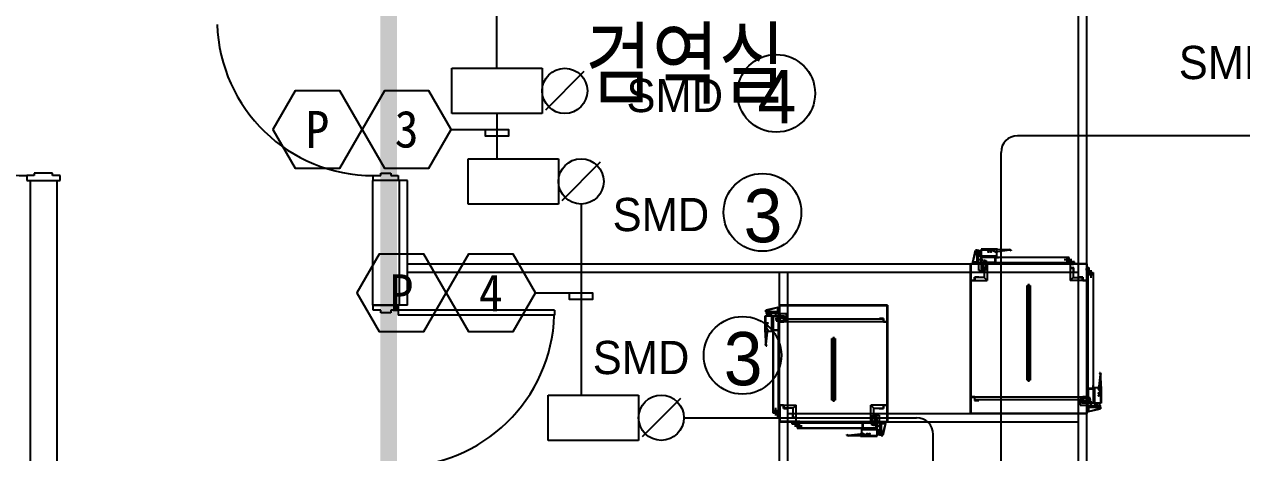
# Model space of a CAD drawing. Header units: millimetres. Extents: x 118559 to 211622, y 1329 to 63037.
# Drawn here: x 140435 to 147761, y 41058 to 43634 of the extents above; entities that cross this region are included whole.
import ezdxf
from ezdxf.enums import TextEntityAlignment as Align

# ---------------------------------------------------------------- set-up
doc = ezdxf.new("R2010")
doc.units = ezdxf.units.MM
doc.header["$LTSCALE"] = 120
doc.linetypes.add('HIDDENX2', pattern=[0.75, 0.5, -0.25])
for name, color, linetype in [('1구역', 41, 'Continuous'), ('ARCH', 9, 'Continuous'), ('DAMPER', 2, 'Continuous'), ('fire', 2, 'Continuous'), ('fire-l', 4, 'Continuous'), ('smd-f', 2, 'Continuous')]:
    doc.layers.add(name, color=color, linetype=linetype)
doc.styles.add('GHD', font='')
doc.styles.add('ghs', font='')
doc.styles.add('TT', font='')
doc.styles.add('돋움', font='')
doc.styles.get('GHD').set_extended_font_data('Dotum')
doc.styles.get('ghs').set_extended_font_data('Dotum')
doc.styles.get('TT').set_extended_font_data('Dotum')
doc.styles.get('돋움').set_extended_font_data('DotumChe')

# ---------------------------------------------------------------- blocks, each defined once
blk = doc.blocks.new('e-22-1')
at = {"layer": 'DAMPER'}
blk.add_line((-5, 1), (-1, 1), dxfattribs=at)
at = {"layer": 'fire'}
for p, q in [((-5, -1), (-5, 1)), ((-1, 1), (-1, -1)), ((0.85, 0.85), (-0.85, -0.85)), ((-1, -1), (-5, -1))]:
    blk.add_line(p, q, dxfattribs=at)
blk.add_circle((0, 0), 1, dxfattribs=at)

msp = doc.modelspace()

# ---------------------------------------------------------------- linework, layer by layer
at = {"layer": '1구역', "color": 2, "linetype": 'HIDDENX2', "ltscale": 7, "const_width": 100, "elevation": 0}
msp.add_lwpolyline([(142627.6, 44357), (142627.6, 35920.8), (153905.1, 35920.8), (153905.1, 44357)], close=True, dxfattribs=at)
at = {"layer": 'ARCH', "color": 9}
for p, q in [((146780.1, 37944.2, 0), (146780.1, 44244.2, 0)), ((146830.1, 37994.2, 0), (146830.1, 44194.2, 0)), ((140495.1, 42724.2, 0), (140450.1, 42724.2, 0)), ((140450.1, 42724.2, 0), (140450.1, 42694.2, 0)), ((140605.1, 42739.2, 0), (140495.1, 42739.2, 0)), ((140495.1, 42739.2, 0), (140495.1, 42724.2, 0)), ((140605.1, 42724.2, 0), (140605.1, 42739.2, 0)), ((140650.1, 42724.2, 0), (140605.1, 42724.2, 0)), ((140650.1, 42694.2, 0), (140650.1, 42724.2, 0)), ((142535.1, 42694.2, 0), (142535.1, 42724.2, 0)), ((142535.1, 42724.2, 0), (142580.1, 42724.2, 0)), ((142535.1, 42694.2, 0), (142535.1, 42724.2, 0)), ((142535.1, 42724.2, 0), (142580.1, 42724.2, 0)), ((142580.1, 42724.2, 0), (142580.1, 42739.2, 0)), ((142580.1, 42739.2, 0), (142640.1, 42739.2, 0)), ((142580.1, 42724.2, 0), (142580.1, 42739.2, 0)), ((142580.1, 42739.2, 0), (142640.1, 42739.2, 0)), ((142640.1, 42739.2, 0), (142640.1, 42724.2, 0)), ((142640.1, 42739.2, 0), (142640.1, 42724.2, 0)), ((142640.1, 42724.2, 0), (142685.1, 42724.2, 0)), ((142640.1, 42724.2, 0), (142685.1, 42724.2, 0)), ((142685.1, 42724.2, 0), (142685.1, 42694.2, 0)), ((142685.1, 42724.2, 0), (142685.1, 42694.2, 0)), ((140450.1, 42694.2, 0), (140650.1, 42694.2, 0)), ((140470.1, 42694.2, 0), (140470.1, 31264.2, 0)), ((140630.1, 42694.2, 0), (140630.1, 31294.2, 0)), ((142530.1, 42694.2, 0), (142530.1, 41944.2, 0)), ((142690.1, 42694.2, 0), (142530.1, 42694.2, 0)), ((142685.1, 42694.2, 0), (142535.1, 42694.2, 0)), ((142685.1, 42694.2, 0), (142535.1, 42694.2, 0)), ((142690.1, 42694.2, 0), (142690.1, 41944.2, 0)), ((142740.1, 42694.2, 0), (142690.1, 42694.2, 0)), ((142740.1, 41944.2, 0), (142740.1, 42694.2, 0)), ((142740.1, 41944.2, 0), (142740.1, 42694.2, 0)), ((146143.1, 42204.2, 0), (146159.1, 42276.2, 0)), ((146169.1, 42276.2, 0), (146159.1, 42276.2, 0)), ((146169.1, 42204.2, 0), (146169.1, 42276.2, 0)), ((146169.1, 42275.2, 0), (146177.1, 42275.2, 0)), ((146171.1, 42275.2, 0), (146171.1, 42260.2, 0)), ((146177.1, 42275.2, 0), (146184.9, 42271.3, 0)), ((146292.1, 42280.9, 0), (146193.1, 42280.9, 0)), ((146287.1, 42280.9, 0), (146193.1, 42280.9, 0)), ((146193.1, 42280.9, 0), (146193.1, 42232.9, 0)), ((146193.1, 42275.6, 0), (146198.1, 42277.9, 0)), ((146198.1, 42277.9, 0), (146255.1, 42277.9, 0)), ((146255.1, 42277.9, 0), (146287.1, 42260.9, 0)), ((146287.1, 42232.9, 0), (146287.1, 42280.9, 0)), ((146292.1, 42280.9, 0), (146364.1, 42278.9, 0)), ((146364.1, 42274.9, 0), (146292.1, 42265.9, 0)), ((146374.1, 42273.9, 0), (146364.1, 42278.9, 0)), ((146374.1, 42270.9, 0), (146364.1, 42274.9, 0)), ((146374.1, 42273.9, 0), (146374.1, 42270.9, 0)), ((146143.1, 42204.2, 0), (146159.1, 42259.2, 0)), ((146178.1, 42204.2, 0), (146143.1, 42204.2, 0)), ((146143.1, 42204.2, 0), (146143.1, 42194.2, 0)), ((146148.1, 42204.2, 0), (146174.1, 42204.2, 0)), ((146148.1, 42204.2, 0), (146174.1, 42204.2, 0)), ((146183.1, 42204.2, 0), (146148.1, 42204.2, 0)), ((146148.1, 42204.2, 0), (146148.1, 42194.2, 0)), ((146169.1, 42259.2, 0), (146159.1, 42259.2, 0)), ((146169.1, 42204.2, 0), (146169.1, 42259.2, 0)), ((146169.1, 42258.2, 0), (146177.1, 42258.2, 0)), ((146169.1, 42243.2, 0), (146177.1, 42243.2, 0)), ((146171.1, 42258.2, 0), (146171.1, 42243.2, 0)), ((146174.1, 42260.2, 0), (146182.1, 42260.2, 0)), ((146174.4, 42219.2, 0), (146204.5, 42219.2, 0)), ((146175.1, 42260.2, 0), (146175.1, 42204.2, 0)), ((146175.1, 42243.2, 0), (146175.1, 42204.2, 0)), ((146177.1, 42260.2, 0), (146184.9, 42264.1, 0)), ((146177.1, 42258.2, 0), (146184.9, 42254.3, 0)), ((146177.1, 42256.9, 0), (146193.1, 42256.9, 0)), ((146177.1, 42243.2, 0), (146184.9, 42247.1, 0)), ((146178.1, 42194.2, 0), (146178.1, 42204.2, 0)), ((146183.1, 42194.2, 0), (146183.1, 42204.2, 0)), ((146190.1, 42238.9, 0), (146193.1, 42238.9, 0)), ((146193.1, 42241.9, 0), (146287.1, 42241.9, 0)), ((146193.1, 42232.9, 0), (146713.1, 42232.9, 0)), ((146193.1, 42200.9, 0), (146193.1, 42232.9, 0)), ((146193.1, 42232.9, 0), (146287.1, 42232.9, 0)), ((146193.1, 42200.9, 0), (146193.1, 42163.9, 0)), ((146208.1, 42200.9, 0), (146193.1, 42200.9, 0)), ((146711.9, 42231.7, 0), (146194.3, 42231.7, 0)), ((146194.3, 42231.7, 0), (146194.3, 42202.1, 0)), ((146194.3, 42202.1, 0), (146711.9, 42202.1, 0)), ((146195.1, 42208.1, 0), (146195.1, 42196.2, 0)), ((146206.9, 42214.6, 0), (146214.9, 42214.6, 0)), ((146206.9, 42214.6, 0), (146206.9, 42200.9, 0)), ((146208.1, 42213.4, 0), (146208.1, 42200.9, 0)), ((146214.9, 42213.4, 0), (146208.1, 42213.4, 0)), ((146208.1, 42212.2, 0), (146208.1, 42213.4, 0)), ((146208.1, 42213.4, 0), (146224.3, 42213.4, 0)), ((146223.1, 42212.2, 0), (146208.1, 42212.2, 0)), ((146208.1, 42163.9, 0), (146208.1, 42200.9, 0)), ((146214.9, 42214.6, 0), (146214.9, 42213.4, 0)), ((146223.1, 42200.9, 0), (146223.1, 42212.2, 0)), ((146280.1, 42200.9, 0), (146223.1, 42200.9, 0)), ((146224.3, 42213.4, 0), (146224.3, 42202.1, 0)), ((146224.3, 42202.1, 0), (146278.9, 42202.1, 0)), ((146278.9, 42202.1, 0), (146278.9, 42231.7, 0)), ((146278.9, 42231.7, 0), (146298.9, 42231.7, 0)), ((146298.9, 42230.5, 0), (146280.1, 42230.5, 0)), ((146280.1, 42230.5, 0), (146280.1, 42200.9, 0)), ((146292.1, 42265.9, 0), (146287.1, 42260.9, 0)), ((146298.9, 42231.7, 0), (146298.9, 42230.5, 0)), ((146693.1, 42219.2, 0), (146739.5, 42219.2, 0)), ((146711.3, 42219.2, 0), (146718, 42219.2, 0)), ((146711.9, 42202.1, 0), (146711.9, 42231.7, 0)), ((146713.1, 42232.9, 0), (146713.1, 42200.9, 0)), ((146724.1, 42232.2, 0), (146713.1, 42232.2, 0)), ((146713.1, 42232.2, 0), (146713.1, 42206.2, 0)), ((146724.1, 42232.2, 0), (146713.1, 42232.2, 0)), ((146713.1, 42232.2, 0), (146713.1, 42206.2, 0)), ((146713.1, 42206.2, 0), (146724.1, 42206.2, 0)), ((146714.1, 42194.2, 0), (146714.1, 42206.2, 0)), ((146723.1, 42194.2, 0), (146723.1, 42206.2, 0)), ((146729.5, 42204.2, 0), (146723.1, 42204.2, 0)), ((146724.1, 42206.2, 0), (146724.1, 42232.2, 0)), ((146755.6, 42205.2, 0), (146730.1, 42205.2, 0)), ((146730.1, 42205.2, 0), (146730.1, 42194.2, 0)), ((146743.1, 42210.1, 0), (146743.1, 42185.4, 0)), ((146755.6, 42194.2, 0), (146755.6, 42205.2, 0)), ((146755.6, 42194.2, 0), (146755.6, 42205.2, 0)), ((142740.1, 42194.2, 0), (146780.1, 42194.2, 0)), ((142740.1, 42144.2, 0), (146780.1, 42144.2, 0)), ((144980.1, 35944.2, 0), (144980.1, 42144.2, 0)), ((145030.1, 35944.2, 0), (145030.1, 42144.2, 0)), ((146130.1, 42194.2, 0), (146830.1, 42194.2, 0)), ((146130.1, 41393, 0), (146130.1, 42194.2, 0)), ((146130.1, 42194.2, 0), (146230.1, 42194.2, 0)), ((146828.9, 42193, 0), (146131.3, 42193, 0)), ((146131.3, 42193, 0), (146131.3, 41393, 0)), ((146228.9, 42193, 0), (146131.3, 42193, 0)), ((146180.6, 42193, 0), (146220.6, 42193, 0)), ((146180.6, 42193, 0), (146220.6, 42193, 0)), ((146180.6, 42153, 0), (146180.6, 42193, 0)), ((146220.6, 42153, 0), (146180.6, 42153, 0)), ((146193.1, 42163.9, 0), (146208.1, 42163.9, 0)), ((146196.1, 42171.5, 0), (146196.1, 42177.5, 0)), ((146205.1, 42177.5, 0), (146205.1, 42171.5, 0)), ((146208.9, 42145.4, 0), (146208.9, 42170.4, 0)), ((146208.9, 42170.4, 0), (146228.9, 42170.4, 0)), ((146210.1, 42145.4, 0), (146208.9, 42145.4, 0)), ((146230.1, 42169.2, 0), (146210.1, 42169.2, 0)), ((146210.1, 42169.2, 0), (146210.1, 42145.4, 0)), ((146212.1, 42168.2, 0), (146212.1, 42111, 0)), ((146230.1, 42168.2, 0), (146212.1, 42168.2, 0)), ((146220.6, 42193, 0), (146220.6, 42153, 0)), ((146228.9, 42170.4, 0), (146228.9, 42193, 0)), ((146230.1, 42194.2, 0), (146230.1, 42169.2, 0)), ((146230.1, 42168.2, 0), (146230.1, 42093, 0)), ((146230.1, 42168.2, 0), (146230.1, 42093, 0)), ((146706.1, 42193, 0), (146685.6, 42193, 0)), ((146830.1, 42194.2, 0), (146706.1, 42194.2, 0)), ((146707.3, 42193, 0), (146828.9, 42193, 0)), ((146714.1, 42194.2, 0), (146723.1, 42194.2, 0)), ((146730.1, 42195.2, 0), (146723.1, 42195.2, 0)), ((146758.1, 42194.2, 0), (146723.1, 42194.2, 0)), ((146758.1, 42194.2, 0), (146723.1, 42194.2, 0)), ((146758.1, 42194.2, 0), (146723.1, 42194.2, 0)), ((146817.1, 42194.2, 0), (146728.1, 42194.2, 0)), ((146817.1, 42194.2, 0), (146728.1, 42194.2, 0)), ((146817.1, 42194.2, 0), (146728.1, 42194.2, 0)), ((146730.1, 42194.2, 0), (146730.1, 42169.2, 0)), ((146730.1, 42194.2, 0), (146755.6, 42194.2, 0)), ((146730.1, 42194.2, 0), (146755.6, 42194.2, 0)), ((146730.1, 42169.2, 0), (146750.1, 42169.2, 0)), ((146730.1, 42168.2, 0), (146730.1, 42093, 0)), ((146730.1, 42168.2, 0), (146748.1, 42168.2, 0)), ((146731.3, 42170.4, 0), (146731.3, 42193, 0)), ((146751.3, 42170.4, 0), (146731.3, 42170.4, 0)), ((146748.1, 42168.2, 0), (146748.1, 42111, 0)), ((146750.1, 42169.2, 0), (146750.1, 42145.4, 0)), ((146750.1, 42145.4, 0), (146751.3, 42145.4, 0)), ((146751.3, 42145.4, 0), (146751.3, 42170.4, 0)), ((146845.9, 42160, 0), (146821.2, 42160, 0)), ((146828.9, 42094.2, 0), (146828.9, 42193, 0)), ((146830.1, 42194.2, 0), (146830.1, 42093, 0)), ((146830.1, 42172.5, 0), (146841.1, 42172.5, 0)), ((146830.1, 42147, 0), (146830.1, 42172.5, 0)), ((146830.1, 42172.5, 0), (146841.1, 42172.5, 0)), ((146830.1, 42147, 0), (146830.1, 42172.5, 0)), ((146841.1, 42147, 0), (146830.1, 42147, 0)), ((146830.1, 42131, 0), (146830.1, 42140, 0)), ((146830.1, 42140, 0), (146842.1, 42140, 0)), ((146830.1, 42131, 0), (146842.1, 42131, 0)), ((146831.1, 42147, 0), (146831.1, 42140, 0)), ((146868.8, 42130, 0), (146836.8, 42130, 0)), ((146838, 42128.8, 0), (146867.6, 42128.8, 0)), ((146838, 41357.2, 0), (146838, 42128.8, 0)), ((146840.1, 42146.4, 0), (146840.1, 42140, 0)), ((146841.1, 42172.5, 0), (146841.1, 42147, 0)), ((146842.1, 42141, 0), (146868.1, 42141, 0)), ((146842.1, 42130, 0), (146842.1, 42141, 0)), ((146868.1, 42130, 0), (146842.1, 42130, 0)), ((146868.1, 42130, 0), (146842.1, 42130, 0)), ((146855.1, 42110, 0), (146855.1, 42156.4, 0)), ((146855.1, 42128.2, 0), (146855.1, 42134.9, 0)), ((146867.6, 42128.8, 0), (146867.6, 41357.2, 0)), ((146868.1, 42141, 0), (146868.1, 42130, 0)), ((146868.1, 42141, 0), (146868.1, 42130, 0)), ((146868.8, 41356, 0), (146868.8, 42130, 0)), ((146131.3, 42094.2, 0), (146153.9, 42094.2, 0)), ((146155.1, 42093, 0), (146131.3, 42093, 0)), ((146153.9, 42114.2, 0), (146180.1, 42114.2, 0)), ((146153.9, 42094.2, 0), (146153.9, 42114.2, 0)), ((146155.1, 42113, 0), (146155.1, 42093, 0)), ((146180.1, 42113, 0), (146155.1, 42113, 0)), ((146155.1, 42111, 0), (146155.1, 42093, 0)), ((146212.1, 42111, 0), (146156.1, 42111, 0)), ((146156.1, 42093, 0), (146156.1, 42111, 0)), ((146156.1, 42093, 0), (146230.1, 42093, 0)), ((146156.1, 42093, 0), (146230.1, 42093, 0)), ((146180.1, 42114.2, 0), (146180.1, 42113, 0)), ((146230.1, 42093, 0), (146212.1, 42111, 0)), ((146230.1, 42093, 0), (146212.1, 42111, 0)), ((146470.8, 42063.2, 0), (146489.3, 42063.2, 0)), ((146470.8, 41493.5, 0), (146470.8, 42063.2, 0)), ((146480.1, 41482.9, 0), (146480.1, 42073.8, 0)), ((146489.3, 42063.2, 0), (146489.3, 41493.5, 0)), ((146730.1, 42093, 0), (146748.1, 42111, 0)), ((146804.1, 42093, 0), (146730.1, 42093, 0)), ((146748.1, 42111, 0), (146804.1, 42111, 0)), ((146780.1, 42114.2, 0), (146806.3, 42114.2, 0)), ((146780.1, 42113, 0), (146780.1, 42114.2, 0)), ((146805.1, 42113, 0), (146780.1, 42113, 0)), ((146804.1, 42093, 0), (146804.1, 42111, 0)), ((146805.1, 42093, 0), (146805.1, 42113, 0)), ((146805.1, 42093, 0), (146805.1, 42111, 0)), ((146830.1, 42093, 0), (146805.1, 42093, 0)), ((146806.3, 42114.2, 0), (146806.3, 42094.2, 0)), ((146806.3, 42094.2, 0), (146828.9, 42094.2, 0)), ((146470.8, 42050.3, 0), (146489.3, 42050.3, 0)), ((146474, 42047.1, 0), (146486.1, 42047.1, 0)), ((146474, 41509.6, 0), (146474, 42047.1, 0)), ((146486.1, 42047.1, 0), (146486.1, 41509.6, 0)), ((142690.1, 41944.2, 0), (142530.1, 41944.2, 0)), ((142535.1, 41944.2, 0), (142685.1, 41944.2, 0)), ((142535.1, 41914.2, 0), (142535.1, 41944.2, 0)), ((142535.1, 41944.2, 0), (142685.1, 41944.2, 0)), ((142535.1, 41914.2, 0), (142535.1, 41944.2, 0)), ((142580.1, 41914.2, 0), (142535.1, 41914.2, 0)), ((142580.1, 41914.2, 0), (142535.1, 41914.2, 0)), ((142580.1, 41899.2, 0), (142580.1, 41914.2, 0)), ((142580.1, 41899.2, 0), (142580.1, 41914.2, 0)), ((142685.1, 41914.2, 0), (142640.1, 41914.2, 0)), ((142640.1, 41914.2, 0), (142640.1, 41899.2, 0)), ((142685.1, 41914.2, 0), (142640.1, 41914.2, 0)), ((142640.1, 41914.2, 0), (142640.1, 41899.2, 0)), ((142685.1, 41944.2, 0), (142685.1, 41914.2, 0)), ((142685.1, 41944.2, 0), (142685.1, 41914.2, 0)), ((143625.1, 41914.2, 0), (142685.1, 41914.2, 0)), ((142685.1, 41914.2, 0), (142685.1, 41884.2, 0)), ((143625.1, 41914.2, 0), (142685.1, 41914.2, 0)), ((142685.1, 41914.2, 0), (142685.1, 41884.2, 0)), ((142740.1, 41944.2, 0), (142690.1, 41944.2, 0)), ((143625.1, 41914.2, 0), (143625.1, 41884.2, 0)), ((143625.1, 41914.2, 0), (143625.1, 41884.2, 0)), ((144970.1, 41931.2, 0), (144898.1, 41915.2, 0)), ((144898.1, 41905.2, 0), (144898.1, 41915.2, 0)), ((144970.1, 41931.2, 0), (144915.1, 41915.2, 0)), ((144915.1, 41905.2, 0), (144915.1, 41915.2, 0)), ((144970.1, 41931.2, 0), (144980.1, 41931.2, 0)), ((144970.1, 41896.2, 0), (144970.1, 41931.2, 0)), ((144970.1, 41926.2, 0), (144980.1, 41926.2, 0)), ((144970.1, 41891.2, 0), (144970.1, 41926.2, 0)), ((144970.1, 41926.2, 0), (144970.1, 41900.2, 0)), ((144970.1, 41926.2, 0), (144970.1, 41900.2, 0)), ((145630.1, 41944.2, 0), (144980.1, 41944.2, 0)), ((144980.1, 41944.2, 0), (144980.1, 41844.2, 0)), ((144980.1, 41931.2, 0), (144980.1, 41896.2, 0)), ((144980.1, 41926.2, 0), (144980.1, 41891.2, 0)), ((144981.3, 41845.4, 0), (144981.3, 41943, 0)), ((144981.3, 41943, 0), (145628.9, 41943, 0)), ((145628.9, 41845.4, 0), (145628.9, 41943, 0)), ((145628.9, 41943, 0), (145628.9, 41845.4, 0)), ((145630.1, 41944.2, 0), (145630.1, 41844.2, 0)), ((145630.1, 41844.2, 0), (145630.1, 41944.2, 0)), ((145630.1, 41931.2, 0), (145630.1, 41896.2, 0)), ((145630.1, 41926.2, 0), (145630.1, 41891.2, 0)), ((142640.1, 41899.2, 0), (142580.1, 41899.2, 0)), ((142640.1, 41899.2, 0), (142580.1, 41899.2, 0)), ((143625.1, 41884.2, 0), (142685.1, 41884.2, 0)), ((143625.1, 41884.2, 0), (142685.1, 41884.2, 0)), ((144893.4, 41881.2, 0), (144941.4, 41881.2, 0)), ((144893.4, 41787.2, 0), (144893.4, 41881.2, 0)), ((144893.4, 41782.2, 0), (144893.4, 41881.2, 0)), ((144898.7, 41881.2, 0), (144896.4, 41876.2, 0)), ((144896.4, 41876.2, 0), (144896.4, 41819.2, 0)), ((144970.1, 41905.2, 0), (144898.1, 41905.2, 0)), ((144899.1, 41905.2, 0), (144899.1, 41897.2, 0)), ((144899.1, 41903.2, 0), (144914.1, 41903.2, 0)), ((144899.1, 41897.2, 0), (144903, 41889.4, 0)), ((144914.1, 41897.2, 0), (144910.1, 41889.4, 0)), ((144914.1, 41900.2, 0), (144914.1, 41892.2, 0)), ((144914.1, 41899.2, 0), (144970.1, 41899.2, 0)), ((144970.1, 41905.2, 0), (144915.1, 41905.2, 0)), ((144916.1, 41905.2, 0), (144916.1, 41897.2, 0)), ((144916.1, 41903.2, 0), (144931.1, 41903.2, 0)), ((144916.1, 41897.2, 0), (144920, 41889.4, 0)), ((144917.4, 41897.2, 0), (144917.4, 41881.2, 0)), ((144931.1, 41897.2, 0), (144927.1, 41889.4, 0)), ((144931.1, 41905.2, 0), (144931.1, 41897.2, 0)), ((144931.1, 41899.2, 0), (144970.1, 41899.2, 0)), ((144932.4, 41881.2, 0), (144932.4, 41787.2, 0)), ((144935.4, 41884.2, 0), (144935.4, 41881.2, 0)), ((144941.4, 41881.2, 0), (144941.4, 41787.2, 0)), ((144973.4, 41881.2, 0), (144941.4, 41881.2, 0)), ((144941.4, 41881.2, 0), (144941.4, 41307.2, 0)), ((144942.6, 41880, 0), (144972.2, 41880, 0)), ((144942.6, 41308.4, 0), (144942.6, 41880, 0)), ((144955.1, 41899.9, 0), (144955.1, 41869.8, 0)), ((144959.7, 41867.4, 0), (144973.4, 41867.4, 0)), ((144959.7, 41867.4, 0), (144959.7, 41859.4, 0)), ((144959.7, 41859.4, 0), (144960.9, 41859.4, 0)), ((144960.9, 41866.2, 0), (144960.9, 41850, 0)), ((144962.1, 41866.2, 0), (144960.9, 41866.2, 0)), ((144960.9, 41859.4, 0), (144960.9, 41866.2, 0)), ((144960.9, 41866.2, 0), (144973.4, 41866.2, 0)), ((144960.9, 41850, 0), (144972.2, 41850, 0)), ((144962.1, 41851.2, 0), (144962.1, 41866.2, 0)), ((144973.4, 41851.2, 0), (144962.1, 41851.2, 0)), ((144966.2, 41879.2, 0), (144978, 41879.2, 0)), ((144980.1, 41896.2, 0), (144970.1, 41896.2, 0)), ((144980.1, 41891.2, 0), (144970.1, 41891.2, 0)), ((144972.2, 41880, 0), (144972.2, 41308.4, 0)), ((144972.2, 41850, 0), (144972.2, 41795.4, 0)), ((144973.4, 41866.2, 0), (144973.4, 41881.2, 0)), ((144973.4, 41881.2, 0), (145010.4, 41881.2, 0)), ((145010.4, 41866.2, 0), (144973.4, 41866.2, 0)), ((144973.4, 41794.2, 0), (144973.4, 41851.2, 0)), ((144980.1, 41844.2, 0), (145005.1, 41844.2, 0)), ((145021.3, 41893.7, 0), (144981.3, 41893.7, 0)), ((144981.3, 41893.7, 0), (144981.3, 41853.7, 0)), ((144981.3, 41853.7, 0), (145021.3, 41853.7, 0)), ((145003.9, 41845.4, 0), (144981.3, 41845.4, 0)), ((145002.8, 41878.2, 0), (144996.8, 41878.2, 0)), ((144996.8, 41869.2, 0), (145002.8, 41869.2, 0)), ((145028.9, 41865.4, 0), (145003.9, 41865.4, 0)), ((145003.9, 41865.4, 0), (145003.9, 41845.4, 0)), ((145005.1, 41844.2, 0), (145005.1, 41864.2, 0)), ((145005.1, 41864.2, 0), (145028.9, 41864.2, 0)), ((145005.1, 41862.2, 0), (145605.1, 41862.2, 0)), ((145005.1, 41844.2, 0), (145005.1, 41862.2, 0)), ((145605.1, 41844.2, 0), (145005.1, 41844.2, 0)), ((145010.4, 41881.2, 0), (145010.4, 41866.2, 0)), ((145021.3, 41853.7, 0), (145021.3, 41893.7, 0)), ((145023.9, 41870.4, 0), (145023.9, 41855, 0)), ((145028.9, 41864.2, 0), (145028.9, 41865.4, 0)), ((145606.3, 41865.4, 0), (145581.3, 41865.4, 0)), ((145581.3, 41864.2, 0), (145581.3, 41865.4, 0)), ((145581.3, 41864.2, 0), (145605.1, 41864.2, 0)), ((145586.3, 41868.6, 0), (145586.3, 41858, 0)), ((145605.1, 41864.2, 0), (145605.1, 41844.2, 0)), ((145605.1, 41862.2, 0), (145605.1, 41844.2, 0)), ((145630, 41844.2, 0), (145605.1, 41844.2, 0)), ((145605.1, 41844.2, 0), (145630.1, 41844.2, 0)), ((145606.3, 41845.4, 0), (145606.3, 41865.4, 0)), ((145628.9, 41845.4, 0), (145606.3, 41845.4, 0)), ((145628.9, 41244.2, 0), (145628.9, 41844.2, 0)), ((145630.1, 41844.2, 0), (145630.1, 41243, 0)), ((144941.4, 41787.2, 0), (144893.4, 41787.2, 0)), ((144893.4, 41782.2, 0), (144895.4, 41710.2, 0)), ((144896.4, 41819.2, 0), (144913.4, 41787.2, 0)), ((144899.4, 41710.2, 0), (144908.4, 41782.2, 0)), ((144908.4, 41782.2, 0), (144913.4, 41787.2, 0)), ((144942.6, 41795.4, 0), (144942.6, 41775.4, 0)), ((144972.2, 41795.4, 0), (144942.6, 41795.4, 0)), ((144942.6, 41775.4, 0), (144943.8, 41775.4, 0)), ((144943.8, 41794.2, 0), (144973.4, 41794.2, 0)), ((144943.8, 41775.4, 0), (144943.8, 41794.2, 0)), ((144900.4, 41700.2, 0), (144895.4, 41710.2, 0)), ((144903.4, 41700.2, 0), (144899.4, 41710.2, 0)), ((144900.4, 41700.2, 0), (144903.4, 41700.2, 0)), ((145295.8, 41743.7, 0), (145314.3, 41743.7, 0)), ((145295.8, 41374, 0), (145295.8, 41743.7, 0)), ((145295.8, 41730.8, 0), (145314.3, 41730.8, 0)), ((145299, 41727.6, 0), (145311.1, 41727.6, 0)), ((145299, 41390.2, 0), (145299, 41727.6, 0)), ((145305.1, 41754.3, 0), (145305.1, 41363.5, 0)), ((145311.1, 41727.6, 0), (145311.1, 41390.2, 0)), ((145314.3, 41743.7, 0), (145314.3, 41374, 0)), ((146489.3, 41506.4, 0), (146470.8, 41506.4, 0)), ((146489.3, 41493.5, 0), (146470.8, 41493.5, 0)), ((146486.1, 41509.6, 0), (146474, 41509.6, 0)), ((146910.8, 41527, 0), (146901.8, 41455, 0)), ((146909.8, 41537, 0), (146906.8, 41537, 0)), ((146906.8, 41537, 0), (146910.8, 41527, 0)), ((146909.8, 41537, 0), (146914.8, 41527, 0)), ((146916.8, 41455, 0), (146914.8, 41527, 0)), ((146836.8, 41443, 0), (146836.8, 41386, 0)), ((146866.4, 41443, 0), (146836.8, 41443, 0)), ((146838, 41441.8, 0), (146867.6, 41441.8, 0)), ((146838, 41387.2, 0), (146838, 41441.8, 0)), ((146866.4, 41461.8, 0), (146866.4, 41443, 0)), ((146867.6, 41461.8, 0), (146866.4, 41461.8, 0)), ((146867.6, 41441.8, 0), (146867.6, 41461.8, 0)), ((146868.8, 41450, 0), (146916.8, 41450, 0)), ((146868.8, 41356, 0), (146868.8, 41450, 0)), ((146877.8, 41356, 0), (146877.8, 41450, 0)), ((146901.8, 41455, 0), (146896.8, 41450, 0)), ((146913.8, 41418, 0), (146896.8, 41450, 0)), ((146913.8, 41361, 0), (146913.8, 41418, 0)), ((146916.8, 41455, 0), (146916.8, 41356, 0)), ((146916.8, 41450, 0), (146916.8, 41356, 0)), ((144955.1, 41327.2, 0), (144955.1, 41280.8, 0)), ((144980.1, 41344.2, 0), (145005.1, 41344.2, 0)), ((144980.1, 41243, 0), (144980.1, 41344.2, 0)), ((144981.3, 41343, 0), (144981.3, 41244.2, 0)), ((145003.9, 41343, 0), (144981.3, 41343, 0)), ((145003.9, 41323, 0), (145003.9, 41343, 0)), ((145030.1, 41323, 0), (145003.9, 41323, 0)), ((145005.1, 41344.2, 0), (145005.1, 41326.2, 0)), ((145005.1, 41344.2, 0), (145005.1, 41324.2, 0)), ((145005.1, 41324.2, 0), (145030.1, 41324.2, 0)), ((145006.1, 41344.2, 0), (145080.1, 41344.2, 0)), ((145006.1, 41344.2, 0), (145006.1, 41326.2, 0)), ((145062.1, 41326.2, 0), (145006.1, 41326.2, 0)), ((145030.1, 41324.2, 0), (145030.1, 41323, 0)), ((145080.1, 41344.2, 0), (145062.1, 41326.2, 0)), ((145062.1, 41269, 0), (145062.1, 41326.2, 0)), ((145080.1, 41269, 0), (145080.1, 41344.2, 0)), ((145314.3, 41386.9, 0), (145295.8, 41386.9, 0)), ((145314.3, 41374, 0), (145295.8, 41374, 0)), ((145311.1, 41390.2, 0), (145299, 41390.2, 0)), ((145604.1, 41344.2, 0), (145530.1, 41344.2, 0)), ((145530.1, 41269, 0), (145530.1, 41344.2, 0)), ((145530.1, 41344.2, 0), (145548.1, 41326.2, 0)), ((145530.1, 41344.2, 0), (145548.1, 41326.2, 0)), ((145530.1, 41269, 0), (145530.1, 41344.2, 0)), ((145604.1, 41344.2, 0), (145530.1, 41344.2, 0)), ((145548.1, 41326.2, 0), (145604.1, 41326.2, 0)), ((145548.1, 41269, 0), (145548.1, 41326.2, 0)), ((145580.1, 41324.2, 0), (145605.1, 41324.2, 0)), ((145580.1, 41323, 0), (145580.1, 41324.2, 0)), ((145606.3, 41323, 0), (145580.1, 41323, 0)), ((145604.1, 41344.2, 0), (145604.1, 41326.2, 0)), ((145605.1, 41326.2, 0), (145605.1, 41344.2, 0)), ((145605.1, 41344.2, 0), (145628.9, 41344.2, 0)), ((145605.1, 41324.2, 0), (145605.1, 41344.2, 0)), ((145606.3, 41343, 0), (145606.3, 41323, 0)), ((145628.9, 41343, 0), (145606.3, 41343, 0)), ((146130.1, 41393, 0), (146155.1, 41393, 0)), ((146130.1, 41293, 0), (146130.1, 41393, 0)), ((146155.1, 41393, 0), (146130.1, 41393, 0)), ((146130.1, 41393, 0), (146130.1, 41293, 0)), ((146130.1, 41311, 0), (146130.1, 41346, 0)), ((146130.1, 41306, 0), (146130.1, 41341, 0)), ((146131.3, 41391.8, 0), (146131.3, 41294.2, 0)), ((146131.3, 41294.2, 0), (146131.3, 41391.8, 0)), ((146131.3, 41391.8, 0), (146153.9, 41391.8, 0)), ((146153.9, 41391.8, 0), (146153.9, 41371.8, 0)), ((146153.9, 41371.8, 0), (146178.9, 41371.8, 0)), ((146155.1, 41393, 0), (146805.1, 41393, 0)), ((146155.1, 41375, 0), (146155.1, 41393, 0)), ((146155.1, 41373, 0), (146155.1, 41393, 0)), ((146805.1, 41375, 0), (146155.1, 41375, 0)), ((146178.9, 41373, 0), (146155.1, 41373, 0)), ((146173.9, 41368.7, 0), (146173.9, 41379.2, 0)), ((146178.9, 41373, 0), (146178.9, 41371.8, 0)), ((146805.1, 41373, 0), (146781.3, 41373, 0)), ((146781.3, 41373, 0), (146781.3, 41371.8, 0)), ((146781.3, 41371.8, 0), (146806.3, 41371.8, 0)), ((146786.3, 41366.9, 0), (146786.3, 41382.3, 0)), ((146788.9, 41383.5, 0), (146788.9, 41343.5, 0)), ((146828.9, 41383.5, 0), (146788.9, 41383.5, 0)), ((146788.9, 41343.5, 0), (146828.9, 41343.5, 0)), ((146799.8, 41371, 0), (146836.8, 41371, 0)), ((146799.8, 41356, 0), (146799.8, 41371, 0)), ((146836.8, 41356, 0), (146799.8, 41356, 0)), ((146805.1, 41393, 0), (146805.1, 41375, 0)), ((146830.1, 41393, 0), (146805.1, 41393, 0)), ((146805.1, 41393, 0), (146805.1, 41373, 0)), ((146806.3, 41371.8, 0), (146806.3, 41391.8, 0)), ((146806.3, 41391.8, 0), (146828.9, 41391.8, 0)), ((146813.4, 41368, 0), (146807.4, 41368, 0)), ((146807.4, 41359, 0), (146813.4, 41359, 0)), ((146828.9, 41391.8, 0), (146828.9, 41294.2, 0)), ((146828.9, 41343.5, 0), (146828.9, 41383.5, 0)), ((146830.1, 41293, 0), (146830.1, 41393, 0)), ((146830.1, 41346, 0), (146840.1, 41346, 0)), ((146830.1, 41311, 0), (146830.1, 41346, 0)), ((146830.1, 41341, 0), (146840.1, 41341, 0)), ((146830.1, 41306, 0), (146830.1, 41341, 0)), ((146843.9, 41358, 0), (146832.1, 41358, 0)), ((146836.8, 41386, 0), (146848.1, 41386, 0)), ((146849.3, 41371, 0), (146836.8, 41371, 0)), ((146836.8, 41371, 0), (146836.8, 41356, 0)), ((146850.5, 41369.8, 0), (146836.8, 41369.8, 0)), ((146836.8, 41356, 0), (146868.8, 41356, 0)), ((146849.3, 41387.2, 0), (146838, 41387.2, 0)), ((146867.6, 41357.2, 0), (146838, 41357.2, 0)), ((146840.1, 41346, 0), (146840.1, 41311, 0)), ((146840.1, 41341, 0), (146840.1, 41306, 0)), ((146879.1, 41338, 0), (146840.1, 41338, 0)), ((146896.1, 41338, 0), (146840.1, 41338, 0)), ((146840.1, 41311, 0), (146840.1, 41337, 0)), ((146840.1, 41311, 0), (146840.1, 41337, 0)), ((146840.1, 41332, 0), (146895.1, 41332, 0)), ((146840.1, 41332, 0), (146912.1, 41332, 0)), ((146840.1, 41306, 0), (146895.1, 41322, 0)), ((146840.1, 41306, 0), (146912.1, 41322, 0)), ((146848.1, 41386, 0), (146848.1, 41371, 0)), ((146848.1, 41371, 0), (146849.3, 41371, 0)), ((146849.3, 41371, 0), (146849.3, 41387.2, 0)), ((146849.3, 41377.8, 0), (146849.3, 41371, 0)), ((146850.5, 41377.8, 0), (146849.3, 41377.8, 0)), ((146850.5, 41369.8, 0), (146850.5, 41377.8, 0)), ((146855.1, 41337.3, 0), (146855.1, 41367.5, 0)), ((146916.8, 41356, 0), (146868.8, 41356, 0)), ((146874.8, 41353, 0), (146874.8, 41356, 0)), ((146879.1, 41340, 0), (146883, 41347.8, 0)), ((146879.1, 41332, 0), (146879.1, 41340, 0)), ((146894.1, 41334, 0), (146879.1, 41334, 0)), ((146894.1, 41340, 0), (146890.1, 41347.8, 0)), ((146892.8, 41340, 0), (146892.8, 41356, 0)), ((146894.1, 41332, 0), (146894.1, 41340, 0)), ((146895.1, 41332, 0), (146895.1, 41322, 0)), ((146896.1, 41340, 0), (146900, 41347.8, 0)), ((146896.1, 41337, 0), (146896.1, 41345, 0)), ((146911.1, 41334, 0), (146896.1, 41334, 0)), ((146911.1, 41340, 0), (146907.1, 41347.8, 0)), ((146911.1, 41332, 0), (146911.1, 41340, 0)), ((146911.4, 41356, 0), (146913.8, 41361, 0)), ((146912.1, 41332, 0), (146912.1, 41322, 0)), ((144941.4, 41307.2, 0), (144973.4, 41307.2, 0)), ((144942.1, 41307.2, 0), (144968.1, 41307.2, 0)), ((144942.1, 41296.2, 0), (144942.1, 41307.2, 0)), ((144942.1, 41307.2, 0), (144968.1, 41307.2, 0)), ((144942.1, 41296.2, 0), (144942.1, 41307.2, 0)), ((144968.1, 41296.2, 0), (144942.1, 41296.2, 0)), ((144972.2, 41308.4, 0), (144942.6, 41308.4, 0)), ((144955.1, 41309, 0), (144955.1, 41302.3, 0)), ((144964.2, 41277.2, 0), (144988.9, 41277.2, 0)), ((144968.1, 41307.2, 0), (144968.1, 41296.2, 0)), ((144980.1, 41306.2, 0), (144968.1, 41306.2, 0)), ((144980.1, 41297.2, 0), (144968.1, 41297.2, 0)), ((144969.1, 41290.2, 0), (144980.1, 41290.2, 0)), ((144969.1, 41264.7, 0), (144969.1, 41290.2, 0)), ((144980.1, 41264.7, 0), (144969.1, 41264.7, 0)), ((144980.1, 41264.7, 0), (144969.1, 41264.7, 0)), ((144970.1, 41290.8, 0), (144970.1, 41297.2, 0)), ((144979.1, 41290.2, 0), (144979.1, 41297.2, 0)), ((144980.1, 41306.2, 0), (144980.1, 41297.2, 0)), ((144980.1, 41290.2, 0), (144980.1, 41264.7, 0)), ((144980.1, 41290.2, 0), (144980.1, 41264.7, 0)), ((145030.1, 41292.3, 0), (146780.1, 41292.3, 0)), ((145058.9, 41291.8, 0), (145058.9, 41266.8, 0)), ((145060.1, 41291.8, 0), (145058.9, 41291.8, 0)), ((145058.9, 41266.8, 0), (145078.9, 41266.8, 0)), ((145060.1, 41268, 0), (145060.1, 41291.8, 0)), ((145080.1, 41268, 0), (145060.1, 41268, 0)), ((145080.1, 41269, 0), (145062.1, 41269, 0)), ((145067.1, 41227.1, 0), (145067.1, 41251.8, 0)), ((145078.9, 41266.8, 0), (145078.9, 41244.2, 0)), ((145080.1, 41243, 0), (145080.1, 41268, 0)), ((145530.1, 41269, 0), (145548.1, 41269, 0)), ((145530.1, 41243, 0), (145530.1, 41268, 0)), ((145530.1, 41268, 0), (145550.1, 41268, 0)), ((145551.3, 41266.8, 0), (145531.3, 41266.8, 0)), ((145531.3, 41266.8, 0), (145531.3, 41244.2, 0)), ((145539.6, 41244.2, 0), (145539.6, 41284.2, 0)), ((145539.6, 41284.2, 0), (145579.6, 41284.2, 0)), ((145550.1, 41268, 0), (145550.1, 41291.8, 0)), ((145550.1, 41291.8, 0), (145551.3, 41291.8, 0)), ((145551.3, 41291.8, 0), (145551.3, 41266.8, 0)), ((145567.1, 41273.3, 0), (145552.1, 41273.3, 0)), ((145552.1, 41273.3, 0), (145552.1, 41236.3, 0)), ((145555.1, 41259.7, 0), (145555.1, 41265.7, 0)), ((145564.1, 41265.7, 0), (145564.1, 41259.7, 0)), ((145567.1, 41236.3, 0), (145567.1, 41273.3, 0)), ((145579.6, 41284.2, 0), (145579.6, 41244.2, 0)), ((146130.1, 41293, 0), (146830.1, 41293, 0)), ((146828.9, 41294.2, 0), (146131.3, 41294.2, 0)), ((146840.1, 41311, 0), (146830.1, 41311, 0)), ((146840.1, 41306, 0), (146830.1, 41306, 0)), ((145630.1, 41243, 0), (144980.1, 41243, 0)), ((144980.1, 41243, 0), (145104.1, 41243, 0)), ((144981.3, 41244.2, 0), (145628.9, 41244.2, 0)), ((145102.9, 41244.2, 0), (144981.3, 41244.2, 0)), ((144993.1, 41243, 0), (145082.1, 41243, 0)), ((144993.1, 41243, 0), (145082.1, 41243, 0)), ((144993.1, 41243, 0), (145082.1, 41243, 0)), ((145030.1, 41242.3, 0), (146780.1, 41242.3, 0)), ((145052.1, 41243, 0), (145087.1, 41243, 0)), ((145052.1, 41243, 0), (145087.1, 41243, 0)), ((145052.1, 41243, 0), (145087.1, 41243, 0)), ((145080.1, 41243, 0), (145054.6, 41243, 0)), ((145054.6, 41243, 0), (145054.6, 41232, 0)), ((145080.1, 41243, 0), (145054.6, 41243, 0)), ((145054.6, 41243, 0), (145054.6, 41232, 0)), ((145054.6, 41232, 0), (145080.1, 41232, 0)), ((145117, 41218, 0), (145070.6, 41218, 0)), ((145080.1, 41232, 0), (145080.1, 41243, 0)), ((145080.1, 41242, 0), (145087.1, 41242, 0)), ((145080.6, 41233, 0), (145087.1, 41233, 0)), ((145097.1, 41231, 0), (145086.1, 41231, 0)), ((145086.1, 41231, 0), (145086.1, 41205, 0)), ((145086.1, 41205, 0), (145097.1, 41205, 0)), ((145086.1, 41205, 0), (145097.1, 41205, 0)), ((145087.1, 41243, 0), (145087.1, 41231, 0)), ((145096.1, 41243, 0), (145087.1, 41243, 0)), ((145098.8, 41218, 0), (145092.1, 41218, 0)), ((145096.1, 41243, 0), (145096.1, 41231, 0)), ((145097.1, 41204.3, 0), (145097.1, 41236.3, 0)), ((145097.1, 41205, 0), (145097.1, 41231, 0)), ((145097.1, 41205, 0), (145097.1, 41231, 0)), ((145567.1, 41204.3, 0), (145097.1, 41204.3, 0)), ((145565.9, 41235.1, 0), (145098.3, 41235.1, 0)), ((145098.3, 41235.1, 0), (145098.3, 41205.5, 0)), ((145098.3, 41205.5, 0), (145565.9, 41205.5, 0)), ((145104.1, 41244.2, 0), (145124.6, 41244.2, 0)), ((145461.3, 41205.5, 0), (145461.3, 41206.7, 0)), ((145461.3, 41206.7, 0), (145480.1, 41206.7, 0)), ((145481.3, 41205.5, 0), (145461.3, 41205.5, 0)), ((145468.1, 41171.3, 0), (145473.1, 41176.3, 0)), ((145567.1, 41204.3, 0), (145473.1, 41204.3, 0)), ((145473.1, 41204.3, 0), (145473.1, 41156.3, 0)), ((145567.1, 41195.3, 0), (145473.1, 41195.3, 0)), ((145505.1, 41159.3, 0), (145473.1, 41176.3, 0)), ((145480.1, 41206.7, 0), (145480.1, 41236.3, 0)), ((145480.1, 41236.3, 0), (145537.1, 41236.3, 0)), ((145535.9, 41235.1, 0), (145481.3, 41235.1, 0)), ((145481.3, 41235.1, 0), (145481.3, 41205.5, 0)), ((145630.1, 41243, 0), (145530.1, 41243, 0)), ((145531.3, 41244.2, 0), (145628.9, 41244.2, 0)), ((145535.9, 41223.8, 0), (145535.9, 41235.1, 0)), ((145552.1, 41223.8, 0), (145535.9, 41223.8, 0)), ((145537.1, 41236.3, 0), (145537.1, 41225, 0)), ((145537.1, 41225, 0), (145552.1, 41225, 0)), ((145579.6, 41244.2, 0), (145539.6, 41244.2, 0)), ((145579.6, 41244.2, 0), (145539.6, 41244.2, 0)), ((145545.3, 41222.6, 0), (145545.3, 41223.8, 0)), ((145545.3, 41223.8, 0), (145552.1, 41223.8, 0)), ((145553.3, 41222.6, 0), (145545.3, 41222.6, 0)), ((145552.1, 41236.3, 0), (145567.1, 41236.3, 0)), ((145552.1, 41223.8, 0), (145552.1, 41236.3, 0)), ((145552.1, 41225, 0), (145552.1, 41223.8, 0)), ((145553.3, 41222.6, 0), (145553.3, 41236.3, 0)), ((145585.7, 41218, 0), (145555.6, 41218, 0)), ((145565.1, 41229.1, 0), (145565.1, 41241, 0)), ((145565.9, 41205.5, 0), (145565.9, 41235.1, 0)), ((145567.1, 41236.3, 0), (145567.1, 41204.3, 0)), ((145567.1, 41156.3, 0), (145567.1, 41204.3, 0)), ((145570, 41198.3, 0), (145567.1, 41198.3, 0)), ((145583.1, 41180.3, 0), (145567.1, 41180.3, 0)), ((145583.1, 41194, 0), (145575.3, 41190.1, 0)), ((145583.1, 41179, 0), (145575.3, 41182.9, 0)), ((145583.1, 41177, 0), (145575.3, 41173.1, 0)), ((145577.1, 41243, 0), (145577.1, 41233, 0)), ((145577.1, 41233, 0), (145612.1, 41233, 0)), ((145586.1, 41177, 0), (145578.1, 41177, 0)), ((145582.1, 41243, 0), (145582.1, 41233, 0)), ((145582.1, 41233, 0), (145617.1, 41233, 0)), ((145591.1, 41194, 0), (145583.1, 41194, 0)), ((145591.1, 41179, 0), (145583.1, 41179, 0)), ((145585.1, 41177, 0), (145585.1, 41233, 0)), ((145585.1, 41194, 0), (145585.1, 41233, 0)), ((145612.1, 41233, 0), (145586.1, 41233, 0)), ((145612.1, 41233, 0), (145586.1, 41233, 0)), ((145589.1, 41179, 0), (145589.1, 41194, 0)), ((145589.1, 41162, 0), (145589.1, 41177, 0)), ((145591.1, 41233, 0), (145591.1, 41161, 0)), ((145591.1, 41233, 0), (145591.1, 41178, 0)), ((145591.1, 41178, 0), (145601.1, 41178, 0)), ((145617.1, 41233, 0), (145601.1, 41161, 0)), ((145617.1, 41233, 0), (145601.1, 41178, 0)), ((145612.1, 41233, 0), (145612.1, 41243, 0)), ((145617.1, 41233, 0), (145617.1, 41243, 0)), ((145386.1, 41166.3, 0), (145396.1, 41162.3, 0)), ((145386.1, 41163.3, 0), (145386.1, 41166.3, 0)), ((145386.1, 41163.3, 0), (145396.1, 41158.3, 0)), ((145396.1, 41162.3, 0), (145468.1, 41171.3, 0)), ((145468.1, 41156.3, 0), (145396.1, 41158.3, 0)), ((145468.1, 41156.3, 0), (145567.1, 41156.3, 0)), ((145473.1, 41156.3, 0), (145567.1, 41156.3, 0)), ((145562.1, 41159.3, 0), (145505.1, 41159.3, 0)), ((145567.1, 41161.6, 0), (145562.1, 41159.3, 0)), ((145583.1, 41162, 0), (145575.3, 41165.9, 0)), ((145591.1, 41162, 0), (145583.1, 41162, 0)), ((145591.1, 41161, 0), (145601.1, 41161, 0))]:
    msp.add_line(p, q, dxfattribs=at)
for centre in [(146272.5, 42271.4, 0), (146238.1, 42265.9, 0), (146253.1, 42265.9, 0), (144908.4, 41836.2, 0), (144902.8, 41801.7, 0), (144908.4, 41821.2, 0), (146901.8, 41416, 0), (146901.8, 41401, 0), (146907.3, 41435.5, 0), (145487.6, 41165.8, 0), (145507.1, 41171.3, 0), (145522.1, 41171.3, 0)]:
    msp.add_circle(centre, 2.5, dxfattribs=at)
for centre, radius, start, end in [((140430.1, 43644.1, 0), 920.1, 178.74493, 271.24482), ((142535.1, 43664.2, 0), 940, 181.8271, 270), ((142535.1, 43664.2, 0), 940, 181.8271, 270), ((146195.1, 42256.2, 0), 18, 177.7639, 253.94207), ((146183.1, 42267.7, 0), 4, 291.75905, 68.24095), ((146183.1, 42250.7, 0), 4, 291.75905, 68.24095), ((146200.6, 42177.5, 0), 4.5, 0, 180), ((146200.6, 42171.5, 0), 4.5, 180, 0), ((142685.1, 41914.2, 0), 940, 270, 358.1729), ((144906.6, 41891.2, 0), 4, 201.75905, 338.24095), ((144918.1, 41879.2, 0), 18, 16.05793, 92.2361), ((144923.6, 41891.2, 0), 4, 201.75905, 338.24095), ((144996.8, 41873.7, 0), 4.5, 90, 270), ((145002.8, 41873.7, 0), 4.5, 270, 90), ((146807.4, 41363.5, 0), 4.5, 90, 270), ((146813.4, 41363.5, 0), 4.5, 270, 90), ((146892.1, 41358, 0), 18, 196.05793, 272.2361), ((146886.6, 41346, 0), 4, 21.75905, 158.24095), ((146903.6, 41346, 0), 4, 21.75905, 158.24095), ((145559.6, 41265.7, 0), 4.5, 0, 180), ((145559.6, 41259.7, 0), 4.5, 180, 0), ((145565, 41181, 0), 18, 357.7639, 73.94207), ((145577.1, 41186.5, 0), 4, 111.75905, 248.24095), ((145577.1, 41169.5, 0), 4, 111.75905, 248.24095)]:
    msp.add_arc(centre, radius, start, end, dxfattribs=at)
at = {"layer": 'fire', "color": 2, "elevation": 0}
for points in [[(143004.6, 43002.5), (143349.1, 43002.5), (143349.1, 42961.7), (143210.3, 42961.7), (143210.3, 43002.5)], [(143510.8, 42019.3), (143855.4, 42019.3), (143855.4, 41978.5), (143716.5, 41978.5), (143716.5, 42019.3)]]:
    msp.add_lwpolyline(points, dxfattribs=at)
at = {"layer": 'fire-l', "color": 6, "ltscale": 2}
for p, q in [((143279.7, 43370.2, 0), (143279.7, 44794.8, 0)), ((143279.7, 43098.2, 0), (143279.7, 42825.2, 0)), ((147851.8, 42963.9, 0), (146413.1, 42963.9, 0)), ((146313.1, 40412.7, 0), (146313.1, 42863.9, 0)), ((143786, 42553.2, 0), (143786, 41403.8, 0)), ((144404.1, 41267.8, 0), (145805.1, 41267.8, 0)), ((145905.1, 40412.7, 0), (145905.1, 41167.8, 0))]:
    msp.add_line(p, q, dxfattribs=at)
at = {"layer": 'fire-l', "color": 2, "elevation": 0}
for points in [[(142467.4, 43002.5), (142333.1, 43235.1), (142064.5, 43235.1), (141930.1, 43002.5), (142064.5, 42769.9), (142333.1, 42769.9)], [(143004.6, 43002.5), (142870.3, 43235.1), (142601.7, 43235.1), (142467.4, 43002.5), (142601.7, 42769.9), (142870.3, 42769.9)], [(142973.6, 42019.3), (142839.3, 42252), (142570.7, 42252), (142436.4, 42019.3), (142570.7, 41786.7), (142839.3, 41786.7)], [(143510.8, 42019.3), (143376.5, 42252), (143107.9, 42252), (142973.6, 42019.3), (143107.9, 41786.7), (143376.5, 41786.7)]]:
    msp.add_lwpolyline(points, close=True, dxfattribs=at)
at = {"layer": 'fire-l', "color": 6, "ltscale": 2}
for centre, start, end in [((146413.1, 42863.9, 0), 90, 180), ((145805.1, 41167.8, 0), 0, 90)]:
    msp.add_arc(centre, 100, start, end, dxfattribs=at)
at = {"layer": 'smd-f'}
for centre in [(144960.4, 43219.3), (144877, 42503.3), (144757.4, 41643.2, 0)]:
    msp.add_circle(centre, 233.7, dxfattribs=at)

# ---------------------------------------------------------------- block references
at = {"layer": 'fire-l', "ltscale": 2, "xscale": 136, "yscale": 136, "zscale": 136}
for p in [(143687.7, 43234.2, 0), (143786, 42689.2, 0), (144268.1, 41267.8, 0)]:
    msp.add_blockref('e-22-1', p, dxfattribs=at)

# ---------------------------------------------------------------- texts
at = {"layer": 'ARCH', "color": 9, "style": 'GHD', "width": 0.8}
msp.add_text('검역실', height=400, dxfattribs=at).set_placement((143810.7, 43200.5, 0))
at = {"layer": 'fire', "style": '돋움'}
for s, p in [('P', (142198.8, 43002.5, 0)), ('3', (142736, 43002.5, 0)), ('P', (142705, 42019.3, 0)), ('4', (143242.2, 42019.3, 0))]:
    msp.add_text(s, height=222.4, dxfattribs=at).set_placement(p, align=Align.MIDDLE)
at = {"layer": 'smd-f', "style": 'ghs'}
for p in [(147383, 43304.9, 0), (144059.1, 43106.2, 0), (143975.7, 42390.3, 0), (143856.1, 41530.2, 0)]:
    msp.add_text('SMD', height=200, dxfattribs=at).set_placement(p)
at = {"layer": 'smd-f', "style": 'TT'}
for s, p in [('4', (144964.1, 43199.3)), ('3', (144880.7, 42483.4)), ('3', (144761.1, 41623.3, 0))]:
    msp.add_text(s, height=320, dxfattribs=at).set_placement(p, align=Align.MIDDLE)

doc.saveas('drawing.dxf')
